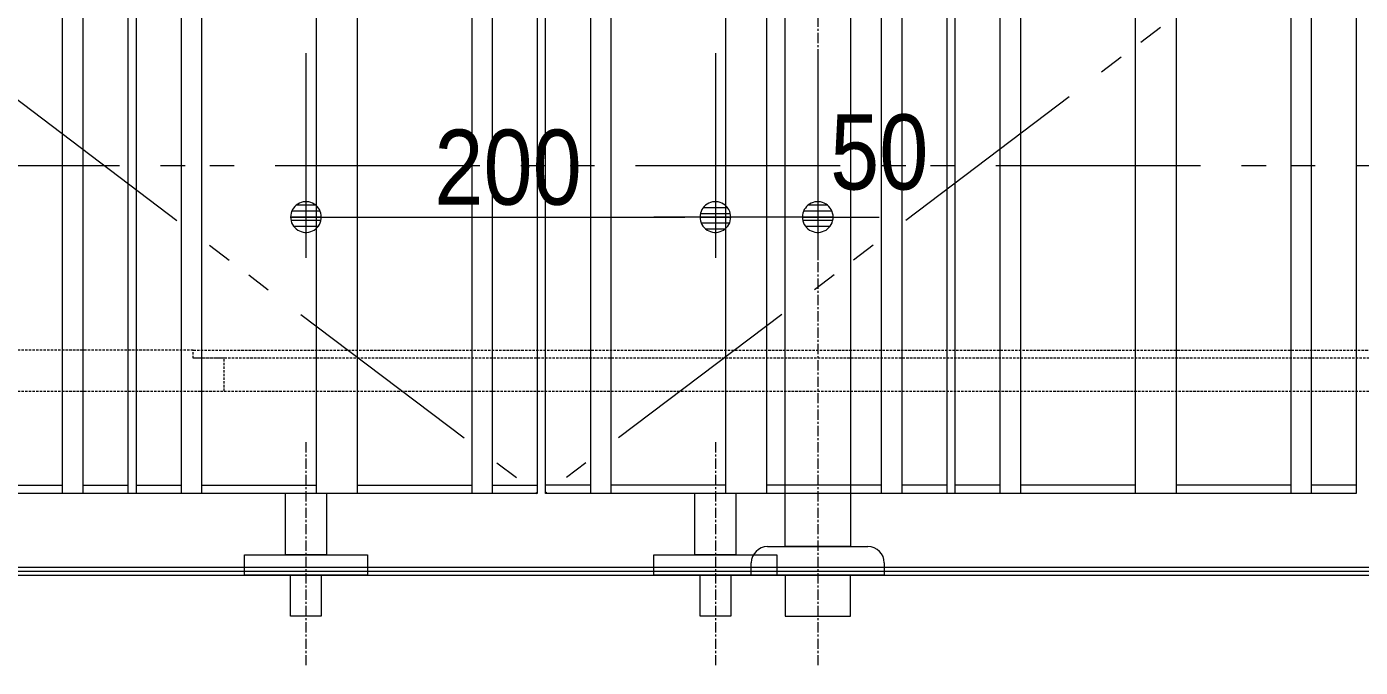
# Model space of a CAD drawing. Units: millimetres, scale not verified. Extents: x -6062 to 6062, y -3045 to 3045.
# Drawn here: x -5174 to -4522, y -2115 to -1802 of the extents above; entities that cross this region are included whole.
import ezdxf
from ezdxf.enums import TextEntityAlignment as Align

# ---------------------------------------------------------------- set-up
doc = ezdxf.new("R2010")
doc.units = ezdxf.units.MM
doc.header["$LTSCALE"] = 20
for name, pattern in [('CHAIN1', [8, 5, -1, 1, -1]), ('DASHED1', [1.8, 1.2, -0.6]), ('DOUBLE_CHAIN1', [8.8, 5, -1, 0.6, -0.6, 0.6, -1])]:
    doc.linetypes.add(name, pattern=pattern)
for name, color, linetype, lineweight in [('0-1_2寸法-1', 7, 'Continuous', 9), ('0-2_0', 7, 'Continuous', 9), ('0-3_5ボウル・キャビネット', 7, 'Continuous', 9), ('0-4_2寸法-2', 7, 'Continuous', 9), ('0-5_4給排水', 7, 'Continuous', 9)]:
    doc.layers.add(name, color=color, linetype=linetype, lineweight=lineweight)
doc.styles.add('ＭＳ Ｐゴシック', font='')
doc.styles.get('ＭＳ Ｐゴシック').set_extended_font_data('MS PGothic')

# ---------------------------------------------------------------- blocks, each defined once
blk = doc.blocks.new('グループ-9')
at = {"layer": '0-5_4給排水', "linetype": 'CHAIN1'}
for p, q in [((-65000, -40100), (-65000, -42300)), ((-61000, -40100), (-61000, -42300))]:
    blk.add_line(p, q, dxfattribs=at)
at = {"layer": '0-5_4給排水'}
for points in [[(-64800, -40600), (-64800, -41200), (-65200, -41200), (-65200, -40600)], [(-60800, -40600), (-60800, -41200), (-61200, -41200), (-61200, -40600)]]:
    blk.add_lwpolyline(points, dxfattribs=at)
for points in [[(-64400, -41400), (-65600, -41400), (-65600, -41200), (-64400, -41200)], [(-60400, -41400), (-61600, -41400), (-61600, -41200), (-60400, -41200)], [(-64850, -41800), (-65150, -41800), (-65150, -41400), (-64850, -41400)], [(-60850, -41800), (-61150, -41800), (-61150, -41400), (-60850, -41400)]]:
    blk.add_lwpolyline(points, close=True, dxfattribs=at)
blk = doc.blocks.new('グループ-15')
at = {"layer": '0-5_4給排水', "linetype": 'CHAIN1'}
blk.add_line((-60000, -21220), (-60000, -42300), dxfattribs=at)
at = {"layer": '0-5_4給排水'}
blk.add_line((-60650, -41306.7), (-60650, -41280), dxfattribs=at)
for points in [[(-59680, -32720), (-59680, -41120), (-60320, -41120), (-60320, -33794.7)], [(-60490, -41120), (-60487.5, -41120), (-59512.5, -41120), (-59510, -41120)], [(-59350, -41280), (-59350, -41306.7), (-59350, -41400), (-60650, -41400), (-60650, -41306.7)]]:
    blk.add_lwpolyline(points, dxfattribs=at)
blk.add_lwpolyline([(-60320, -41400), (-60320, -41800), (-59680, -41800), (-59680, -41400)], close=True, dxfattribs=at)
for centre, start, end in [((-60490, -41280), 90, 180), ((-59510, -41280), 0, 90)]:
    blk.add_arc(centre, 160, start, end, dxfattribs=at)
blk = doc.blocks.new('グループ-19')
at = {"layer": '0-3_5ボウル・キャビネット', "linetype": 'DASHED1'}
blk.add_line((-65800, -39600), (-51600, -39600), dxfattribs=at)
for points in [[(-70300, -39600), (-65800, -39600), (-65800, -39280), (-66100, -39280), (-66100, -39200), (-70300, -39200)], [(-66100, -39200), (-51300, -39200), (-51300, -39280), (-66100, -39280)]]:
    blk.add_lwpolyline(points, close=True, dxfattribs=at)
blk = doc.blocks.new('グループ-20')
at = {"layer": '0-3_5ボウル・キャビネット'}
blk.add_line((-70300, -41360), (-47100, -41360), dxfattribs=at)
for points in [[(-70660, -28600), (-62740, -28600), (-62740, -40600), (-70660, -40600)], [(-62660, -28600), (-54740, -28600), (-54740, -40600), (-62660, -40600)]]:
    blk.add_lwpolyline(points, close=True, dxfattribs=at)
blk = doc.blocks.new('グループ-21')
at = {"layer": '0-3_5ボウル・キャビネット'}
for p, q in [((-67380, -28600), (-67380, -40600)), ((-67180, -28600), (-67180, -40600)), ((-66740, -28600), (-66740, -40600)), ((-66660, -28600), (-66660, -40600)), ((-66220, -28600), (-66220, -40600)), ((-66020, -28600), (-66020, -40600)), ((-64900, -28600), (-64900, -40600)), ((-64500, -28600), (-64500, -40600)), ((-63380, -28600), (-63380, -40600)), ((-63180, -28600), (-63180, -40600)), ((-62220, -28600), (-62220, -40600)), ((-62020, -28600), (-62020, -40600)), ((-60900, -28600), (-60900, -40600)), ((-60500, -28600), (-60500, -40600)), ((-59380, -28600), (-59380, -40600)), ((-59180, -28600), (-59180, -40600)), ((-58740, -28600), (-58740, -40600)), ((-58660, -28600), (-58660, -40600)), ((-58220, -28600), (-58220, -40600)), ((-58020, -28600), (-58020, -40600)), ((-56900, -28600), (-56900, -40600)), ((-56500, -28600), (-56500, -40600)), ((-55380, -28600), (-55380, -40600)), ((-55180, -28600), (-55180, -40600)), ((-68500, -40520), (-67380, -40520)), ((-67180, -40520), (-66740, -40520)), ((-66660, -40520), (-66220, -40520)), ((-66020, -40520), (-64900, -40520)), ((-64500, -40520), (-63380, -40520)), ((-63180, -40520), (-62740, -40520)), ((-62220, -40520), (-62660, -40520)), ((-60900, -40520), (-62020, -40520)), ((-59380, -40520), (-60500, -40520)), ((-58740, -40520), (-59180, -40520)), ((-58220, -40520), (-58660, -40520)), ((-56900, -40520), (-58020, -40520)), ((-55380, -40520), (-56500, -40520)), ((-54740, -40520), (-55180, -40520))]:
    blk.add_line(p, q, dxfattribs=at)
blk = doc.blocks.new('グループ-22')
at = {"layer": '0-3_5ボウル・キャビネット'}
blk.add_line((-70300, -41320), (-47100, -41320), dxfattribs=at)
for name in ['グループ-20', 'グループ-21', 'グループ-19']:
    blk.add_blockref(name, (0, 0), dxfattribs=at)
blk = doc.blocks.new('_Dot')
at = {"layer": '0-2_0'}
for p, q in [((-10, 0), (-20, 0)), ((9.78, 2), (-9.78, 2)), ((7.99, 6), (-7.99, 6)), ((9.16, -3.98), (-9.16, -3.98)), ((6, -7.98), (-6, -7.98))]:
    blk.add_line(p, q, dxfattribs=at)
for points in [[(10, 0), (9.92, 1.25), (9.69, 2.49), (9.3, 3.68), (8.76, 4.82), (8.09, 5.88), (7.29, 6.85), (6.37, 7.71), (5.36, 8.44), (4.26, 9.05), (3.09, 9.51), (1.87, 9.82), (0.63, 9.98), (-0.63, 9.98), (-1.87, 9.82), (-3.09, 9.51), (-4.26, 9.05), (-5.36, 8.44), (-6.37, 7.71), (-7.29, 6.85), (-8.09, 5.88), (-8.76, 4.82), (-9.3, 3.68), (-9.69, 2.49), (-9.92, 1.25), (-10, 0), (0, 0)], [(-10, 0), (-9.92, -1.25), (-9.69, -2.49), (-9.3, -3.68), (-8.76, -4.82), (-8.09, -5.88), (-7.29, -6.85), (-6.37, -7.71), (-5.36, -8.44), (-4.26, -9.05), (-3.09, -9.51), (-1.87, -9.82), (-0.63, -9.98), (0.63, -9.98), (1.87, -9.82), (3.09, -9.51), (4.26, -9.05), (5.36, -8.44), (6.37, -7.71), (7.29, -6.85), (8.09, -5.88), (8.76, -4.82), (9.3, -3.68), (9.69, -2.49), (9.92, -1.25), (10, 0), (0, 0)]]:
    blk.add_lwpolyline(points, close=True, dxfattribs=at)

msp = doc.modelspace()

# ---------------------------------------------------------------- linework, layer by layer
at = {"layer": '0-1_2寸法-1'}
for p, q in [((-5037.5, -1815), (-5037.5, -1915)), ((-4837.5, -1815), (-4837.5, -1915)), ((-5022.49, -1895), (-4852.51, -1895))]:
    msp.add_line(p, q, dxfattribs=at)
at = {"layer": '0-3_5ボウル・キャビネット', "linetype": 'DOUBLE_CHAIN1'}
msp.add_line((-4072.5, -1870), (-5372.5, -1870), dxfattribs=at)
at = {"layer": '0-3_5ボウル・キャビネット'}
msp.add_line((-5372.5, -2070), (-4072.5, -2070), dxfattribs=at)
at = {"layer": '0-3_5ボウル・キャビネット', "linetype": 'DOUBLE_CHAIN1'}
for points in [[(-4924.5, -1430), (-5320.5, -1730), (-4924.5, -2030)], [(-4920.5, -1430), (-4524.5, -1730), (-4920.5, -2030)]]:
    msp.add_lwpolyline(points, dxfattribs=at)
at = {"layer": '0-4_2寸法-2'}
for p, q in [((-4837.5, -1815), (-4837.5, -1915)), ((-4787.5, -1815), (-4787.5, -1915)), ((-4852.51, -1895), (-4867.51, -1895)), ((-4787.5, -1895), (-4837.5, -1895)), ((-4772.49, -1895), (-4757.49, -1895))]:
    msp.add_line(p, q, dxfattribs=at)

# ---------------------------------------------------------------- block references
at = {"layer": '0-1_2寸法-1', "xscale": 0.7503418, "yscale": 0.7503418, "rotation": 180}
msp.add_blockref('_Dot', (-5037.5, -1895), dxfattribs=at)
at = {"layer": '0-1_2寸法-1', "xscale": 0.7503418, "yscale": 0.7503418}
msp.add_blockref('_Dot', (-4837.5, -1895), dxfattribs=at)
at = {"layer": '0-3_5ボウル・キャビネット', "xscale": 0.05, "yscale": 0.05}
msp.add_blockref('グループ-22', (-1787.5, 0), dxfattribs=at)
at = {"layer": '0-4_2寸法-2', "xscale": 0.7503418, "yscale": 0.7503418}
msp.add_blockref('_Dot', (-4837.5, -1895), dxfattribs=at)
at = {"layer": '0-4_2寸法-2', "xscale": 0.7503418, "yscale": 0.7503418, "rotation": 180}
msp.add_blockref('_Dot', (-4787.5, -1895), dxfattribs=at)
at = {"layer": '0-5_4給排水', "xscale": 0.05, "yscale": 0.05}
for name in ['グループ-15', 'グループ-9']:
    msp.add_blockref(name, (-1787.5, 0), dxfattribs=at)

# ---------------------------------------------------------------- texts
at = {"layer": '0-1_2寸法-1', "style": 'ＭＳ Ｐゴシック', "width": 0.9}
msp.add_text('200', height=36.66, dxfattribs=at).set_placement((-4974.78, -1899.96), align=Align.BOTTOM_LEFT)
at = {"layer": '0-4_2寸法-2', "style": 'ＭＳ Ｐゴシック', "width": 0.9}
msp.add_text('50', height=36.66, dxfattribs=at).set_placement((-4781.48, -1892.52), align=Align.BOTTOM_LEFT)

doc.saveas('drawing.dxf')
